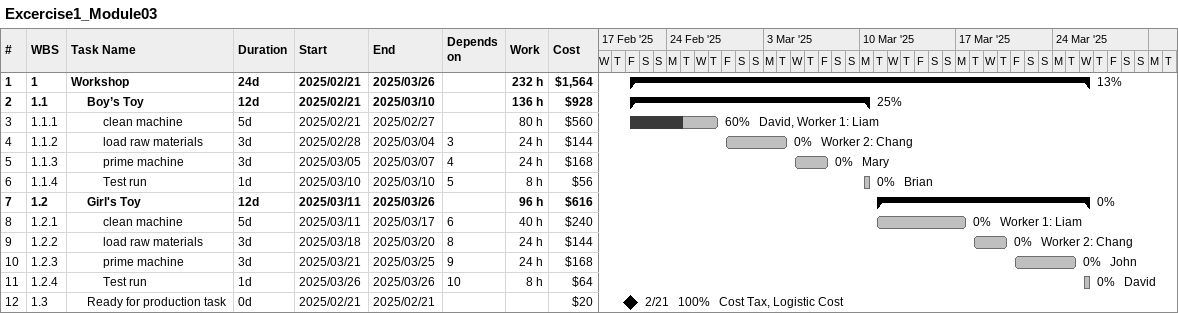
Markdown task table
Excercise1_Module03

| ID | WBS | Task | Duration | Start | Finish | Predecessors | Resources | % complete | Work (h) | Cost ($) |
|---|---|---|---|---|---|---|---|---|---|---|
| 1 | 1 | **Workshop** | 24d | 2025-02-21 | 2025-03-26 |  |  | 13 | 232 | 1564 |
| 2 | 1.1 | **Boy’s Toy** | 12d | 2025-02-21 | 2025-03-10 |  |  | 25 | 136 | 928 |
| 3 | 1.1.1 | clean machine | 5d | 2025-02-21 | 2025-02-27 |  | David, Worker 1: Liam | 60 | 80 | 560 |
| 4 | 1.1.2 | load raw materials | 3d | 2025-02-28 | 2025-03-04 | 3 | Worker 2: Chang | 0 | 24 | 144 |
| 5 | 1.1.3 | prime machine | 3d | 2025-03-05 | 2025-03-07 | 4 | Mary | 0 | 24 | 168 |
| 6 | 1.1.4 | Test run | 1d | 2025-03-10 | 2025-03-10 | 5 | Brian | 0 | 8 | 56 |
| 7 | 1.2 | **Girl's Toy** | 12d | 2025-03-11 | 2025-03-26 |  |  | 0 | 96 | 616 |
| 8 | 1.2.1 | clean machine | 5d | 2025-03-11 | 2025-03-17 | 6 | Worker 1: Liam | 0 | 40 | 240 |
| 9 | 1.2.2 | load raw materials | 3d | 2025-03-18 | 2025-03-20 | 8 | Worker 2: Chang | 0 | 24 | 144 |
| 10 | 1.2.3 | prime machine | 3d | 2025-03-21 | 2025-03-25 | 9 | John | 0 | 24 | 168 |
| 11 | 1.2.4 | Test run | 1d | 2025-03-26 | 2025-03-26 | 10 | David | 0 | 8 | 64 |
| 12 | 1.3 | Ready for production task | 0d | 2025-02-21 | 2025-02-21 |  | Cost Tax, Logistic Cost | 100 |  | 20 |
